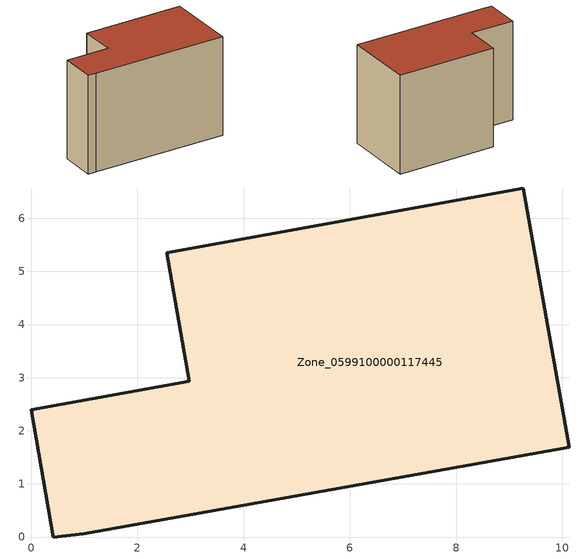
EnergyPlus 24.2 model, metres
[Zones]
Zone_0599100000117445
 floor ground (C_G): 9.26,6.57 10.13,1.69 0.99,0.06 0.42,0 0,2.4 2.98,2.93 2.55,5.35 z0
 wall outside (C_F): 0,2.4 0.42,0 0.99,0.06 10.13,1.69 9.26,6.57 2.55,5.35 2.98,2.93 0,2.4 z0:6.85
 roof outside (C_R): 9.26,6.57 2.55,5.35 2.98,2.93 0,2.4 0.42,0 0.99,0.06 10.13,1.69 z6.85
[BUILDING]
Pand.0599100000117445: North Axis=0; Terrain=City; Loads Convergence Tolerance Value=0.04; Temperature Convergence Tolerance Value=0.4; Solar Distribution=FullExterior; Maximum Number of Warmup Days=25; Minimum Number of Warmup Days=1
[Site:Location]
Rotterdam.The.Hague.AP_ZH_NLD Design_Conditions: Latitude=51.96; Longitude=4.45; Time Zone=1; Elevation=-4.5
[SITE:GROUNDTEMPERATURE:BUILDINGSURFACE]
18, 18, 18, 18, 18, 18, 18, 18, 18, 18, 18, 18
[MATERIAL] Thermal Absorptance=0.9; Solar Absorptance=0.7; Visible Absorptance=0.7
Name | Roughness | Thickness | Conductivity | Density | Specific Heat
G.TI.1946 | MediumSmooth | 0.15 | 1 | 540 | 1210
F.TI.1946 | Rough | 0.3 | 0.857143 | 1920 | 840
R.TI.1946 | MediumRough | 0.2 | 0.1 | 1500 | 1000
[CONSTRUCTION]
C_G: G.TI.1946
C_F: F.TI.1946
C_R: R.TI.1946
[ZONE]
Zone_0599100000117445: Type=1; Multiplier=1; Ceiling Height=Autocalculate; Volume=Autocalculate; Floor Area=autocalculate; Part of Total Floor Area=Yes
[ZONEINFILTRATION:DESIGNFLOWRATE]
Infil_Zone_0599100000117445: Zone or ZoneList or Space or SpaceList=Zone_0599100000117445; Schedule=AlwaysOn; Design Flow Rate Calculation Method=Flow/Area; Flow Rate per Floor Area=0.003; Constant Term Coefficient=1; Temperature Term Coefficient=0; Velocity Term Coefficient=0; Velocity Squared Term Coefficient=0
[HVACTEMPLATE:ZONE:IDEALLOADSAIRSYSTEM]
Zone_0599100000117445: Maximum Heating Supply Air Temperature=50; Minimum Cooling Supply Air Temperature=13; Maximum Heating Supply Air Humidity Ratio=0.0156; Minimum Cooling Supply Air Humidity Ratio=0.0077; Heating Limit=NoLimit; Cooling Limit=NoLimit; Dehumidification Control Type=ConstantSensibleHeatRatio; Cooling Sensible Heat Ratio=0.7; Dehumidification Setpoint=60; Humidification Control Type=None; Humidification Setpoint=30; Outdoor Air Method=None; Outdoor Air Flow Rate per Person=0.00944; Outdoor Air Flow Rate per Zone Floor Area=0; Outdoor Air Flow Rate per Zone=0; Demand Controlled Ventilation Type=None; Outdoor Air Economizer Type=NoEconomizer; Heat Recovery Type=None; Sensible Heat Recovery Effectiveness=0.7; Latent Heat Recovery Effectiveness=0.65
[ZONECONTROL:THERMOSTAT]
ThermostatControl_Zone_0599100000117445: Zone or ZoneList=Zone_0599100000117445; Control Type Schedule=DualSetpointControlType; Control 1=Thermostat_Zone_0599100000117445; Temperature Difference Between Cutout And Setpoint=0
[THERMOSTATSETPOINT:DUALSETPOINT]
Thermostat_Zone_0599100000117445: Heating Setpoint Temperature Schedule=HeatingSetpoint_Zone_0599100000117445; Cooling Setpoint Temperature Schedule=CoolingSetpoint_Zone_0599100000117445
[SCHEDULE:COMPACT]
HeatingSetpoint_Zone_0599100000117445: Through: 12/31, For: AllDays, Until: 24:00, 21
CoolingSetpoint_Zone_0599100000117445: Through: 12/31, For: AllDays, Until: 24:00, 24
DualSetpointControlType: Through: 12/31, For: AllDays, Until: 24:00, 4
AlwaysOn: Through: 12/31, For: AllDays, Until: 24:00, 1
